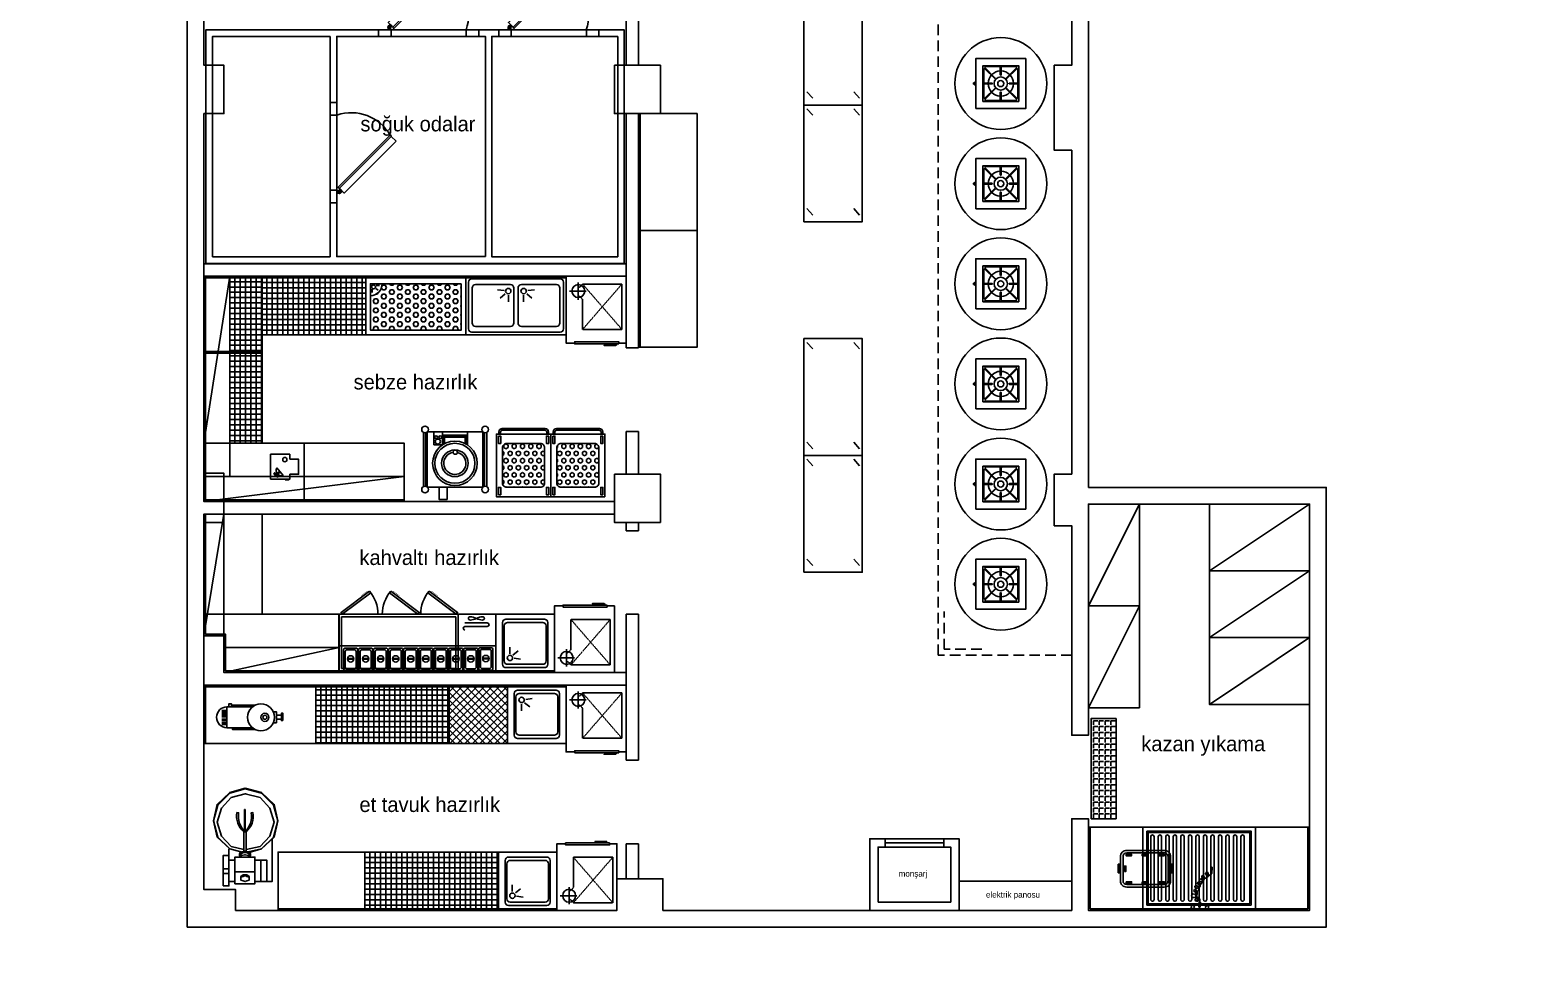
# Model space of a CAD drawing. Header units: centimetres. Extents: x 5488 to 35882, y -53196 to -19684.
# Drawn here: x 10814 to 12590, y -27021 to -25915 of the extents above; entities that cross this region are included whole.
import ezdxf

# ---------------------------------------------------------------- set-up
doc = ezdxf.new("R2010")
doc.units = ezdxf.units.CM
doc.linetypes.add('DASHED', pattern=[0.75, 0.5, -0.25])
doc.linetypes.add('HIDDENX2', pattern=[19.05, 12.7, -6.35])
for name, color, linetype in [('001 Duvar', 7, 'Continuous'), ('002 Çizgi', 7, 'Continuous'), ('CIHAZ', 2, 'Continuous'), ('S2000-002 Çizgi', 7, 'Continuous'), ('S2000-003 Kapı', 3, 'Continuous'), ('S2000-034 Soğuk Oda', 1, 'Continuous')]:
    doc.layers.add(name, color=color, linetype=linetype)
doc.layers.add('GRC-Ekipman', color=4, linetype='Continuous', lineweight=25)
doc.layers.add('xxx_Auto_Kaplama_Ahşap Tarama', color=16, linetype='Continuous', lineweight=5)
doc.styles.add('TAKSİM', font='GOTHIC.TTF', dxfattribs={"height": 20})

# ---------------------------------------------------------------- blocks, each defined once
blk = doc.blocks.new('A$C73A43FF4')
at = {"layer": 'S2000-002 Çizgi'}
for p, q in [((51.4, 11.2), (51.4, 54.1)), ((9.5, 50.6), (9.5, 34.1)), ((11.1, 51.4), (23.1, 39.5)), ((12.7, 51.3), (23.7, 40.3)), ((13.3, 53), (28.6, 53)), ((23.7, 39.6), (23.7, 39.6)), ((29.5, 52.1), (29.5, 43.2)), ((30.5, 52.1), (30.5, 43.2)), ((46.7, 53), (31.4, 53)), ((47.3, 51.3), (36.3, 40.3)), ((36.3, 39.6), (36.3, 39.6)), ((48.9, 51.4), (36.9, 39.5)), ((50.5, 50.6), (50.5, 34.1)), ((9.5, 14.6), (9.5, 31.2)), ((10.5, 33.1), (19.5, 33.1)), ((10.5, 32.1), (19.5, 32.1)), ((10.5, 32.1), (19.5, 32.1)), ((11.1, 13.9), (23.1, 25.7)), ((12.7, 13.9), (23.7, 25)), ((23.7, 25.7), (23.7, 25.7)), ((29.5, 13.2), (29.5, 22)), ((30.5, 13.2), (30.5, 22)), ((36.3, 25.7), (36.3, 25.7)), ((47.3, 13.9), (36.3, 25)), ((48.9, 13.9), (36.9, 25.7)), ((49.5, 33.1), (40.5, 33.1)), ((49.5, 32.1), (40.5, 32.1)), ((49.5, 32.1), (40.5, 32.1)), ((50.5, 14.6), (50.5, 31.2)), ((8.6, 11.2), (51.4, 11.2)), ((13.3, 12.2), (28.6, 12.2)), ((46.7, 12.2), (31.4, 12.2))]:
    blk.add_line(p, q, dxfattribs=at)
for points in [[(60, 2.6), (60, 62.6), (0, 62.6), (0, 2.6)], [(51.4, 11.2), (51.4, 54.1), (8.6, 54.1), (8.6, 11.2)], [(51.4, 11.2), (8.6, 11.2), (8.6, 54.1), (51.4, 54.1)], [(51.4, 11.2), (8.6, 11.2), (8.6, 54.1), (51.4, 54.1)], [(28.4, 2.6), (31.6, 2.6), (31.6, 1.3), (28.4, 1.3)], [(29.3, 1.3), (30.7, 1.3), (30.7, 0), (29.3, 0)]]:
    blk.add_lwpolyline(points, close=True, dxfattribs=at)
for radius in [7.93, 3.64]:
    blk.add_circle((30, 32.6), radius, dxfattribs=at)
for centre, radius, start, end in [((10.5, 50.6), 0.965, 51.148, 180), ((13.3, 52.1), 0.965, 90, 231.148), ((30, 32.6), 15.1, 135.2011, 178.1649), ((30, 32.6), 15.1, 91.8351, 131.3748), ((23.4, 39.9), 0.483, 231.1535, 321.1357), ((23.4, 39.9), 0.483, 321.1471, 51.1404), ((28.6, 52.1), 0.965, 360, 90), ((30, 43.2), 0.483, 180, 270), ((30, 43.2), 0.483, 270, 360), ((31.4, 52.1), 0.965, 90, 180), ((30, 32.6), 15.1, 48.6252, 88.1649), ((36.6, 39.9), 0.483, 128.8596, 218.8529), ((36.6, 39.9), 0.483, 218.8643, 308.8465), ((30, 32.6), 15.1, 1.8351, 44.7989), ((46.7, 52.1), 0.965, 308.852, 90), ((49.5, 50.6), 0.965, 360, 128.852), ((10.5, 34.1), 0.965, 180, 270), ((10.5, 31.2), 0.965, 90, 180), ((30, 32.6), 15.1, 181.8351, 224.7989), ((19.5, 32.6), 0.483, 360, 90), ((19.5, 32.6), 0.483, 270, 360), ((30, 32.6), 15.1, 228.6252, 268.1649), ((23.4, 25.4), 0.483, 38.8643, 128.8465), ((23.4, 25.4), 0.483, 308.8596, 38.8529), ((30, 22), 0.483, 90, 180), ((30, 22), 0.483, 0, 90), ((30, 32.6), 15.1, 271.8351, 311.3748), ((36.6, 25.4), 0.483, 141.1471, 231.1404), ((36.6, 25.4), 0.483, 51.1535, 141.1357), ((40.5, 32.6), 0.483, 90, 180), ((40.5, 32.6), 0.483, 180, 270), ((30, 32.6), 15.1, 315.2011, 358.1649), ((49.5, 34.1), 0.965, 270, 360), ((49.5, 31.2), 0.965, 0, 90), ((10.5, 14.6), 0.965, 180, 308.852), ((13.3, 13.2), 0.965, 128.852, 270), ((28.6, 13.2), 0.965, 270, 0), ((31.4, 13.2), 0.965, 180, 270), ((46.7, 13.2), 0.965, 270, 51.148), ((49.5, 14.6), 0.965, 231.148, 0)]:
    blk.add_arc(centre, radius, start, end, dxfattribs=at)
blk = doc.blocks.new('A$C022B2E79')
at = {"layer": 'S2000-003 Kapı', "linetype": 'ByBlock'}
for points in [[(1.8, 69.8, -0.39805), (1.9, 69.8), (5.2, 66.8), (3, 64.6), (0, 67.8, -0.39805), (0, 68)], [(2.9, 69.6, 0.617768), (3.4, 69.9), (3.5, 71), (0.3, 71), (0.4, 69.9, 0.617768), (0.9, 69.6, -0.364026)], [(0.6, 66.6), (0.4, 69.9, 0.617768), (0.9, 69.6, -0.364026), (2.9, 69.6, 0.617768), (3.4, 69.9), (3.3, 66.6, -0.39805), (3.2, 66.5), (0.7, 66.5, -0.39805)], [(68.5, 5.7, 0.491935), (69.9, 7.1), (7.7, 69.3, 0.499706), (6.3, 67.9)]]:
    blk.add_lwpolyline(points, format="xyb", close=True, dxfattribs=at)
blk.add_lwpolyline([(62.9, 0), (68.5, 5.7), (6.3, 67.9), (0.6, 62.2), (62.9, 0)], dxfattribs=at)
blk.add_circle((1.9, 67.9), 1, dxfattribs=at)
blk.add_circle((1.9, 67.9), 1, dxfattribs=at)
blk.add_arc((43.5, 53.5), 53.4, 299.6259, 19.0898, dxfattribs=at)
blk = doc.blocks.new('A$C09bb5ba6')
for p, q in [((3.7, 135.5), (10.8, 127.7)), ((59.7, 135.5), (66.8, 127.7)), ((3.7, 15.8), (10.8, 8)), ((59.7, 15.8), (66.8, 8))]:
    blk.add_line(p, q)
blk.add_lwpolyline([(0, 0), (70, 0), (70, 140), (0, 140)], close=True)
blk = doc.blocks.new('A$C40B23311')
for p, q in [((16.6, 64.2), (26.8, 64.2)), ((16.6, 63.4), (26.8, 63.4)), ((16.6, 1.7), (26.8, 1.7)), ((16.6, 0.8), (26.8, 0.8))]:
    blk.add_line(p, q)
for points in [[(44, 10), (44, 55.1, 0.414214), (36.6, 62.6), (7.4, 62.6, 0.414214), (0, 55.1), (0, 10, 0.414214), (7.4, 2.6), (36.6, 2.6, 0.414214)], [(41, 10), (41, 55.1, 0.414214), (36.6, 59.6), (7.4, 59.6, 0.414214), (3, 55.1), (3, 10, 0.414214), (7.4, 5.6), (36.6, 5.6, 0.414214)]]:
    blk.add_lwpolyline(points, format="xyb", close=True)
for points in [[(4.7, 48.5), (6.5, 48.5), (6.5, 55), (4.7, 55)], [(16.6, 65.1), (26.8, 65.1), (26.8, 62.6), (16.6, 62.6)], [(37.5, 48.5), (39.3, 48.5), (39.3, 55), (37.5, 55)], [(4.7, 28.5), (6.5, 28.5), (6.5, 35), (4.7, 35)], [(37.5, 28.5), (39.3, 28.5), (39.3, 35), (37.5, 35)], [(4.7, 9.3), (6.5, 9.3), (6.5, 15.8), (4.7, 15.8)], [(16.6, 2.6), (26.8, 2.6), (26.8, 0), (16.6, 0)], [(25.2, 7.3), (25.2, 9.1), (18.8, 9.1), (18.8, 7.3)], [(37.5, 9.3), (39.3, 9.3), (39.3, 15.8), (37.5, 15.8)]]:
    blk.add_lwpolyline(points, close=True)
blk = doc.blocks.new('A$C805bc3e0')
at = {"layer": 'S2000-002 Çizgi'}
for p, q in [((9.7, 88.5), (9.7, 13)), ((13.7, 88.5), (13.7, 13)), ((18.7, 88.5), (18.7, 13)), ((22.7, 88.5), (22.7, 13)), ((27.7, 88.5), (27.7, 13)), ((31.7, 88.5), (31.7, 13)), ((36.7, 88.5), (36.7, 13)), ((40.7, 88.5), (40.7, 13)), ((45.7, 88.5), (45.7, 13)), ((49.7, 88.5), (49.7, 13)), ((54.7, 88.5), (54.7, 13)), ((58.7, 88.5), (58.7, 13)), ((63.7, 88.5), (63.7, 13)), ((67.7, 88.5), (67.7, 13)), ((72.7, 88.5), (72.7, 13)), ((76.7, 88.5), (76.7, 13)), ((81.7, 88.5), (81.7, 13)), ((85.7, 88.5), (85.7, 13)), ((90.7, 88.5), (90.7, 13)), ((94.7, 88.5), (94.7, 13)), ((99.7, 88.5), (99.7, 13)), ((103.7, 88.5), (103.7, 13)), ((108.7, 88.5), (108.7, 13)), ((112.7, 88.5), (112.7, 13)), ((117.7, 88.5), (117.7, 13)), ((121.7, 88.5), (121.7, 13))]:
    blk.add_line(p, q, dxfattribs=at)
for points in [[(135, 0), (0, 0), (0, 100), (135, 100)], [(130, 6.5), (5, 6.5), (5, 95), (130, 95)], [(128.5, 8), (6.5, 8), (6.5, 93.5), (128.5, 93.5)], [(135, 0), (0, 0), (0, 2), (135, 2)]]:
    blk.add_lwpolyline(points, close=True, dxfattribs=at)
for centre, start, end in [((11.7, 88.5), 0, 180), ((20.7, 88.5), 0, 180), ((29.7, 88.5), 0, 180), ((38.7, 88.5), 0, 180), ((47.7, 88.5), 0, 180), ((56.7, 88.5), 0, 180), ((65.7, 88.5), 0, 180), ((74.7, 88.5), 0, 180), ((83.7, 88.5), 0, 180), ((92.7, 88.5), 0, 180), ((101.7, 88.5), 0, 180), ((110.7, 88.5), 0, 180), ((119.7, 88.5), 0, 180), ((11.7, 13), 180, 0), ((20.7, 13), 180, 0), ((29.7, 13), 180, 0), ((38.7, 13), 180, 0), ((47.7, 13), 180, 0), ((56.7, 13), 180, 0), ((65.7, 13), 180, 0), ((74.7, 13), 180, 0), ((83.7, 13), 180, 0), ((92.7, 13), 180, 0), ((101.7, 13), 180, 0), ((110.7, 13), 180, 0), ((119.7, 13), 180, 0)]:
    blk.add_arc(centre, 2, start, end, dxfattribs=at)
blk = doc.blocks.new('A$C7BE05278')
at = {"layer": 'S2000-002 Çizgi'}
h = blk.add_hatch(color=256, dxfattribs=at)
h.paths.add_polyline_path([(4.7, 9.9, -0.025454), (4.8, 10.4, 0.278063), (0.8, 7.5), (1.2, 7.3, -0.265675)])
h.paths.add_polyline_path([(5.4, 10.4, 0.028094), (4.8, 10.4, 0.025454), (4.7, 9.9, -0.030609), (5.2, 9.9, -0.027259)])
h.paths.add_polyline_path([(5.4, 10.4, 0.027259), (5.2, 9.9, -0.171751), (7.9, 9), (7.9, 9), (7.9, 9, -1.347305), (5.2, 7.1, -0.147228), (5.2, 9.9, 0.030609), (4.7, 9.9, 0.138731), (4.7, 7, 1.347306), (8.2, 9.4, 0.162476)])
h.paths.add_polyline_path([(12.5, 12.7), (12.7, 13.1, 0.483116), (4.8, 10.4, -0.028094), (5.4, 10.4, -0.470681)])
for p, q in [((14.4, 47.6), (14.3, 41.7)), ((14.4, 47.6), (14.3, 41.7)), ((14.3, 41.7), (15.9, 41.7)), ((14.3, 41.7), (15.9, 41.7)), ((16, 47.6), (14.4, 47.6)), ((16, 47.6), (14.4, 47.6)), ((15.1, 47.6), (15, 38.9)), ((15.9, 41.7), (16, 47.6)), ((15.9, 41.7), (16, 47.6)), ((0.5, 7.3), (0, 0)), ((0.5, 7.3), (0, 0)), ((0, 0), (1.9, 0)), ((1.5, 7.3), (0.5, 7.3)), ((1.5, 7.3), (0.5, 7.3)), ((1.9, 0), (1.5, 7.3)), ((1.9, 0), (1.5, 7.3))]:
    blk.add_line(p, q, dxfattribs=at)
for centre in [(6.3, 47.8), (23.5, 47.6)]:
    blk.add_circle(centre, 1.99, dxfattribs=at)
for centre, radius, start, end in [((17.8, 38.9), 2.86, 179.43, 359.43), ((19.1, 38.9), 1.6, 359.43, 179.43), ((25.1, 38.8), 7.64, 179.43, 242.0346), ((23.5, 30.9), 5.53, 105.7663, 225.7833), ((22.6, 34), 2.23, 242.0346, 105.7663), ((15.6, 16.7), 3.77, 86.0156, 220.6772), ((18.1, 21.1), 3.83, 52.4089, 229.1112), ((16.5, 19.2), 1.37, 229.1112, 116.3243), ((20, 25.6), 3.8, 74.9498, 261.6763), ((19.6, 23.1), 1.26, 261.6763, 52.4089), ((20.6, 27.9), 1.41, 225.7833, 74.9498), ((4.8, 5.6), 4.31, 51.245, 156.7533), ((9.4, 8.6), 4.83, 57.0103, 197.5795), ((6.4, 7.6), 1.7, 197.5795, 51.245), ((14.4, 12.6), 4.98, 103.1199, 200.7743), ((11.2, 11.3), 1.54, 200.7743, 57.0103), ((13.7, 15.7), 1.76, 236.8088, 103.1199)]:
    blk.add_arc(centre, radius, start, end, dxfattribs=at)
blk.add_solid([(15.9, 41.7), (14.3, 41.7), (16, 47.6), (14.4, 47.6)], dxfattribs=at)
blk = doc.blocks.new('A$C734D7A9C')
at = {"layer": 'CIHAZ', "color": 1}
for p, q in [((14.7, 75.3), (14.7, 54.8)), ((24.1, 65.1), (4, 65.1))]:
    blk.add_line(p, q, dxfattribs=at)
at = {"layer": 'CIHAZ', "color": 5, "linetype": 'DASHED'}
for p, q in [((67, 73.5), (19.8, 19.1)), ((19.8, 73.5), (67, 19.1))]:
    blk.add_line(p, q, dxfattribs=at)
at = {"layer": 'CIHAZ', "color": 5}
for points in [[(63.2, 1.8), (10.4, 1.8), (10.4, 4.3), (63.2, 4.3)], [(61.2, 1.8), (48.6, 1.8), (45.6, 0), (59.6, 0)]]:
    blk.add_lwpolyline(points, close=True, dxfattribs=at)
at = {"layer": 'CIHAZ', "color": 1}
blk.add_circle((14.7, 65.1), 7.76, dxfattribs=at)
at = {"layer": 'S2000-002 Çizgi', "linetype": 'DASHED'}
for p, q in [((19.8, 73.5), (67, 73.5)), ((67, 73.5), (67, 19.1)), ((19.8, 19.1), (19.8, 54.9)), ((67, 19.1), (19.8, 19.1))]:
    blk.add_line(p, q, dxfattribs=at)
at = {"layer": 'S2000-002 Çizgi'}
blk.add_lwpolyline([(10.4, 2.8), (0, 2.8), (0, 82.8), (72, 82.8), (72, 2.8), (63.2, 2.8)], dxfattribs=at)
at = {"layer": 'S2000-002 Çizgi', "linetype": 'DASHED'}
for centre, radius, start, end in [((11.6, 78.1), 9.4, 291.2079, 330.9566), ((11, 49.9), 10.2, 29.6907, 66.7752)]:
    blk.add_arc(centre, radius, start, end, dxfattribs=at)
blk = doc.blocks.new('A$C32DC0840')
at = {"layer": 'S2000-002 Çizgi'}
for p, q in [((45.8, 52.8), (38, 53.9)), ((74.2, 52.8), (82, 53.9)), ((47.1, 49), (41, 43.9)), ((51, 47.3), (51, 39.4)), ((69, 47.3), (69, 39.4)), ((72.9, 49), (79, 43.9))]:
    blk.add_line(p, q, dxfattribs=at)
for points in [[(120, 0), (0, 0), (0, 70), (120, 70)], [(120, 68), (0, 68), (0, 70), (120, 70)]]:
    blk.add_lwpolyline(points, close=True, dxfattribs=at)
for points in [[(113, 3), (7, 3, -0.414214), (3, 7), (3, 63, -0.414214), (7, 67), (113, 67, -0.414214), (117, 63), (117, 7, -0.414214)], [(53.5, 10), (11.5, 10, -0.414214), (7.5, 14), (7.5, 56, -0.414214), (11.5, 60), (53.5, 60, -0.414214), (57.5, 56), (57.5, 14, -0.414214)], [(66.5, 10), (108.5, 10, 0.414214), (112.5, 14), (112.5, 56, 0.414214), (108.5, 60), (66.5, 60, 0.414214), (62.5, 56), (62.5, 14, 0.414214)]]:
    blk.add_lwpolyline(points, format="xyb", close=True, dxfattribs=at)
for centre in [(50.8, 52.3), (69.2, 52.3)]:
    blk.add_circle(centre, 3.19, dxfattribs=at)
blk = doc.blocks.new('A$C00646C38')
at = {"layer": 'S2000-002 Çizgi'}
h = blk.add_hatch(dxfattribs=at)
h.set_pattern_fill('HEX', color=254, style=0)
h.set_pattern_definition([(0, (-4717.048, -3146.4644), (0, 5.49926), [3.175, -6.35]), (120, (-4717.048, -3146.4644), (-4.762499, -2.74963), [3.175, -6.35]), (60, (-4713.873, -3146.4644), (-4.762499, 2.74963), [3.175, -6.35])])
h.paths.add_polyline_path([(5.5, 5.5), (114.5, 5.5), (114.5, 61), (19.7, 61, -0.414214), (5.5, 46.8)])
for p, q in [((7.5, 54.4), (7.5, 50.6)), ((12, 55.4), (14.8, 53.2)), ((12.6, 59.1), (16.4, 59.1))]:
    blk.add_line(p, q, dxfattribs=at)
for points in [[(120, 70), (0, 70), (0, 0), (120, 0)], [(120, 70), (0, 70), (0, 68), (120, 68)], [(114.5, 61), (5.5, 61), (5.5, 5.5), (114.5, 5.5)]]:
    blk.add_lwpolyline(points, close=True, dxfattribs=at)
blk.add_circle((9.3, 57.3), 2.4, dxfattribs=at)
blk.add_arc((5.5, 61), 14.2, 270, 0, dxfattribs=at)
blk = doc.blocks.new('ARB.Sebze Basma')
at = {"layer": 'S2000-002 Çizgi'}
h = blk.add_hatch(dxfattribs=at)
h.set_pattern_fill('HEX', color=256, scale=0.9, angle=270, style=0)
h.set_pattern_definition([(270, (-111636.488, 8696.6115), (4.94933518, -9e-16), [2.8575, -5.715]), (30, (-111636.488, 8696.6115), (-2.4746676, 4.28625), [2.8575, -5.715]), (330, (-111636.488, 8693.754), (2.4746676, 4.28625), [2.8575, -5.715])])
h.paths.add_polyline_path([(-52.7, -63.7), (-12.3, -63.7, 0.414214), (-7.3, -58.7), (-7.3, -16.3, 0.414214), (-12.3, -11.3), (-52.7, -11.3, 0.414214), (-57.7, -16.3), (-57.7, -58.7, 0.414214)])
for points in [[(-65, 0), (-65, -75), (0, -75), (0, 0)], [(-62.6, -2.4), (-59.9, -2.4), (-59.9, -11.2), (-62.6, -11.2)], [(-2.4, -2.4), (-5.1, -2.4), (-5.1, -11.2), (-2.4, -11.2)], [(-62.6, -72.6), (-59.9, -72.6), (-59.9, -63.8), (-62.6, -63.8)], [(-2.4, -72.6), (-5.1, -72.6), (-5.1, -63.8), (-2.4, -63.8)]]:
    blk.add_lwpolyline(points, close=True, dxfattribs=at)
blk.add_lwpolyline([(-7.3, -16.3), (-7.3, -58.7, -0.414214), (-12.3, -63.7), (-52.7, -63.7, -0.414214), (-57.7, -58.7), (-57.7, -16.3, -0.414214), (-52.7, -11.3), (-12.3, -11.3, -0.414214)], format="xyb", close=True, dxfattribs=at)
for points in [[(-3, -75.2), (-3, -77.6, -0.414214), (-7, -81.6), (-58.3, -81.6, -0.414214), (-62.3, -77.6), (-62.3, -75)], [(-5, -75.2), (-5, -77.6, -0.414214), (-7, -79.6), (-58.3, -79.6, -0.414214), (-60.3, -77.6), (-60.3, -75)]]:
    blk.add_lwpolyline(points, format="xyb", dxfattribs=at)
blk = doc.blocks.new('A$C01E77913')
at = {"layer": 'S2000-002 Çizgi'}
for points in [[(2, 26.8), (15, 26.8, -0.414214), (17, 24.8), (17, 2, -0.414214), (15, 0), (2, 0, -0.414214), (0, 2), (0, 24.8, -0.414214)], [(4, 24.8), (13, 24.8, -0.414214), (15, 22.8), (15, 4, -0.414214), (13, 2), (4, 2, -0.414214), (2, 4), (2, 22.8, -0.414214)]]:
    blk.add_lwpolyline(points, format="xyb", close=True, dxfattribs=at)
blk.add_lwpolyline([(4.7, 14.3), (12.2, 14.3), (12.2, 13.5), (4.7, 13.5)], close=True, dxfattribs=at)
blk.add_circle((8.5, 13.9), 3.82, dxfattribs=at)
blk = doc.blocks.new('188-70-M')
at = {"layer": '002 Çizgi', "color": 7}
blk.add_line((47.6, -126), (47.6, 62), dxfattribs=at)
for points in [[(-48.1, 25.3), (-22.5, 59.5), (-20.4, 58), (-46, 23.8)], [(-20.4, -126), (49.6, -126), (49.6, 62), (-20.4, 62)], [(17.6, 62), (17.6, -126), (49.6, -126), (49.6, 62)], [(-48.2, -0.1), (-22.5, -34.2), (-20.4, -32.6), (-46.2, 1.5)], [(-48.2, -46), (-22.5, -80.2), (-20.4, -78.6), (-46.2, -44.5)], [(-17.4, -109.6), (-17.2, -108.1), (-16.8, -106.4), (-16.1, -104.5), (-15.4, -102.6), (-14.7, -100.7), (-14, -98.8), (-13.6, -97.1), (-13.4, -95.6), (-13.6, -94.5), (-14, -93.7), (-14.7, -93.2), (-15.4, -93), (-16.1, -93.2), (-16.8, -93.7), (-17.2, -94.5), (-17.4, -95.6), (-17.2, -97.1), (-16.8, -98.8), (-16.1, -100.7), (-15.4, -102.6), (-14.7, -104.5), (-14, -106.4), (-13.6, -108.1), (-13.4, -109.6), (-13.6, -110.7), (-14, -111.5), (-14.7, -112), (-15.4, -112.2), (-16.1, -112), (-16.8, -111.5), (-17.2, -110.7)]]:
    blk.add_lwpolyline(points, close=True, dxfattribs=at)
at = {"layer": '002 Çizgi', "color": 7, "linetype": 'DASHED'}
blk.add_lwpolyline([(44.6, -78), (44.6, 59), (-17.4, 59), (-17.4, -78)], close=True, dxfattribs=at)
at = {"layer": '002 Çizgi', "color": 7, "const_width": 0.427}
for points in [[(-46.4, 27.5), (-47.7, 28.5), (-43.5, 34.2), (-42.4, 35.6)], [(-46.5, -2.3), (-47.9, -3.3), (-43.6, -8.9), (-42.5, -10.4)], [(-46.5, -48.3), (-47.9, -49.3), (-43.6, -54.9), (-42.5, -56.4)]]:
    blk.add_lwpolyline(points, dxfattribs=at)
at = {"layer": '002 Çizgi', "color": 7}
blk.add_lwpolyline([(47.6, -81), (-20.4, -81)], dxfattribs=at)
for points in [[(-5.7, -115.7), (-5.7, -89, -1), (-1.4, -89)], [(-10.1, -89), (-10.1, -115.7, 1), (-5.7, -115.7)]]:
    blk.add_lwpolyline(points, format="xyb", dxfattribs=at)
for centre, start, end in [((-20.4, 58), 229.755, 270), ((-20.4, -32.6), 90, 130.5092), ((-20.4, -78.6), 90, 130.5092)]:
    blk.add_arc(centre, 42.7, start, end, dxfattribs=at)
at = {"layer": '002 Çizgi', "color": 7, "xscale": -1, "rotation": 90}
for p in [(47, 56.5), (47, 38.5), (47, 20.5), (47, 2.5), (47, -15.5), (47, -33.5), (47, -51.5), (47, -69.5), (47, -87.5), (46.6, -105.5)]:
    blk.add_blockref('A$C01E77913', p, dxfattribs=at)
blk = doc.blocks.new('A$C59A6314D')
at = {"layer": 'S2000-002 Çizgi'}
for p, q in [((21.7, 52.8), (29.5, 53.9)), ((16.5, 47.3), (16.5, 39.4)), ((20.4, 49), (26.5, 43.9))]:
    blk.add_line(p, q, dxfattribs=at)
for points in [[(0, 0), (70, 0), (70, 70), (0, 70)], [(0, 68), (70, 68), (70, 70), (0, 70)]]:
    blk.add_lwpolyline(points, close=True, dxfattribs=at)
for points in [[(12, 6), (58, 6, 0.414214), (62, 10), (62, 60, 0.414214), (58, 64), (12, 64, 0.414214), (8, 60), (8, 10, 0.414214)], [(14, 10), (56, 10, 0.414214), (60, 14), (60, 56, 0.414214), (56, 60), (14, 60, 0.414214), (10, 56), (10, 14, 0.414214)]]:
    blk.add_lwpolyline(points, format="xyb", close=True, dxfattribs=at)
blk.add_circle((16.7, 52.3), 3.19, dxfattribs=at)
blk = doc.blocks.new('A$C16CD0E37')
at = {"layer": 'S2000-002 Çizgi'}
for p, q in [((6.7, 46.7), (4.7, 46.7)), ((73.3, 46.7), (75.3, 46.7)), ((6.7, 33.3), (4.7, 33.3)), ((25.1, 22.6), (25.1, 6.7)), ((26.4, 21.7), (26.4, 12)), ((27.8, 21), (27.8, 13.3)), ((52.6, 21), (52.6, 13.3)), ((53.9, 21.7), (53.9, 12)), ((55.2, 22.6), (55.2, 6.7)), ((55.2, 22.6), (65.3, 22.6)), ((65.3, 22.6), (65.3, 6.7)), ((73.3, 33.3), (75.3, 33.3)), ((25.1, 10.7), (55.2, 10.7)), ((25.1, 6.7), (55.2, 6.7)), ((26.4, 12), (53.9, 12)), ((27.8, 13.3), (52.6, 13.3))]:
    blk.add_line(p, q, dxfattribs=at)
for points in [[(2, 72.5), (2, 7.5)], [(4.7, 72.1), (4.7, 7.9)], [(6.7, 6.7), (6.7, 73.3), (73.3, 73.3), (73.3, 6.7), (55.2, 6.7)], [(75.3, 72.1), (75.3, 7.9)], [(78, 72.5), (78, 7.5)], [(25.1, 6.7), (6.7, 6.7)]]:
    blk.add_lwpolyline(points, dxfattribs=at)
blk.add_lwpolyline([(49.6, 87.9), (59.1, 87.9), (59.1, 73.3), (49.6, 73.3)], close=True, dxfattribs=at)
for centre, radius in [((4, 76), 4), ((40.2, 44.6), 26.7), ((76, 76), 4), ((40.2, 44.6), 24), ((40.2, 44.6), 16), ((39.8, 31.3), 2.54), ((60.7, 18.6), 3.06), ((4, 4), 4), ((57.7, 13.4), 1.69), ((62.8, 13.4), 1.69), ((76, 4), 4)]:
    blk.add_circle(centre, radius, dxfattribs=at)
blk.add_arc((40.2, 44.6), 13.3, 279.302, 257.4764, dxfattribs=at)
blk = doc.blocks.new('A$C65ED232B')
at = {"layer": 'S2000-002 Çizgi', "linetype": 'ByBlock', "flags": 128}
for points in [[(77.3, 42.7), (72.9, 57.8), (58.7, 73), (39.1, 77.4), (19.6, 73), (5.3, 57.8), (0, 38.2), (5.3, 19.6), (19.6, 4.4), (39.1, 0), (20.5, 5.3), (6.2, 19.6), (0.9, 38.2), (6.2, 57.8), (20.5, 72), (39.1, 77.4), (58.7, 72), (72.9, 57.8), (76.4, 41.8)], [(7.1, 38.2), (11.5, 56), (24, 67.6), (40.9, 73), (57.8, 67.6), (70.2, 56)], [(86.3, 57.8), (86.3, 56.9)], [(112, 56.9), (104, 56.9), (94.2, 56.9), (86.3, 56.9)], [(112, 56.9), (104, 56.9), (94.2, 56.9), (86.3, 56.9)], [(112, 57.8), (112, 56.9)], [(70.2, 21.4), (57.8, 9.8), (40.9, 4.4), (24, 9.8), (11.5, 21.4), (7.1, 38.2), (7.1, 39.1)], [(25.8, 37.4), (32.9, 37.4), (42.7, 37.4), (52.5, 37.4), (42.7, 37.4), (32.9, 37.4), (25.8, 37.4), (25.8, 38.2)], [(75.5, 39.1), (53.3, 39.1), (52.5, 39.1), (52.5, 38.2), (52.5, 37.4), (52.5, 36.5), (53.3, 36.5), (75.5, 36.5)], [(76.4, 38.2), (77.3, 40.9), (78.2, 43.6), (80.9, 44.5), (79.1, 44.5), (77.3, 43.6), (76.4, 40.9), (75.5, 38.2)], [(75.5, 37.4), (75.5, 38.2), (76.4, 34.7), (77.3, 32), (79.1, 31.1), (80.9, 31.1), (78.2, 32), (77.3, 34.7), (76.4, 38.2), (76.4, 37.4)], [(77.3, 38.2), (77.3, 40), (79.1, 42.7), (80.9, 42.7)], [(80.9, 32.9), (79.1, 32.9), (77.3, 35.6), (77.3, 38.2), (77.3, 37.4)], [(82.7, 31.1), (80.9, 33.8), (80, 38.2), (80.9, 41.8), (82.7, 44.5)], [(80, 38.2), (80, 37.4)], [(81.8, 43.6), (80.9, 44.5)], [(82.7, 25.8), (83.5, 25.8), (87.1, 25.8), (91.6, 25.8), (96, 25.8), (100.5, 25.8), (100.5, 49.8), (114.7, 49.8), (100.5, 49.8), (96, 49.8), (91.6, 49.8), (87.1, 49.8), (83.5, 49.8), (82.7, 49.8)], [(100.5, 49.8), (96, 49.8), (91.6, 49.8), (87.1, 49.8), (83.5, 49.8), (82.7, 49.8), (82.7, 25.8), (83.5, 25.8), (87.1, 25.8), (91.6, 25.8), (96, 25.8), (100.5, 25.8)], [(108.5, 32.9), (110.2, 32.9), (111.1, 35.6), (112, 38.2), (111.1, 40), (110.2, 42.7), (108.5, 42.7), (106.7, 42.7), (105.8, 42.7), (104, 40), (104, 38.2), (104, 35.6), (105.8, 32.9), (106.7, 32.9)], [(108.5, 42.7), (106.7, 42.7), (105.8, 40), (104.9, 38.2)], [(106.7, 32.9), (105.8, 35.6), (104.9, 38.2), (104.9, 37.4)], [(114.7, 25.8), (114.7, 49.8)], [(76.4, 33.8), (72.9, 19.6), (58.7, 5.3), (39.1, 0), (58.7, 4.4), (72.9, 19.6), (76.4, 32.9)], [(80.9, 31.1), (81.8, 32)], [(80.9, 18.7), (81.8, 18.7), (85.4, 18.7), (90.7, 18.7), (96.9, 18.7), (102.2, 18.7), (108.5, 18.7), (113.8, 18.7), (116.5, 18.7), (117.3, 18.7), (116.5, 18.7), (113.8, 18.7), (108.5, 18.7), (102.2, 18.7)], [(96.9, 11.6), (96.9, 18.7), (90.7, 18.7), (85.4, 18.7), (81.8, 18.7), (80.9, 18.7), (80.9, 11.6), (81.8, 11.6), (85.4, 11.6), (90.7, 11.6), (96.9, 11.6), (102.2, 11.6), (108.5, 11.6), (113.8, 11.6), (116.5, 11.6)], [(116.5, 11.6), (113.8, 11.6), (108.5, 11.6), (102.2, 11.6), (102.2, 18.7), (96.9, 18.7)], [(117.3, 11.6), (117.3, 18.7)], [(80.9, 11.6), (81.8, 11.6), (85.4, 11.6), (90.7, 11.6), (96.9, 11.6), (102.2, 11.6)]]:
    blk.add_lwpolyline(points, dxfattribs=at)
for points in [[(61.3, 70.3), (112, 70.3)], [(73.8, 39.1), (70.2, 56)], [(86.3, 56.9), (86.3, 64), (112, 64), (112, 56.9), (112, 64), (86.3, 64)], [(86.3, 56.9), (86.3, 57.8)], [(86.3, 49.8), (86.3, 56.9)], [(112, 70.3), (112, 64)], [(112, 56.9), (112, 57.8)], [(112, 56.9), (112, 49.8)], [(25.8, 38.2), (32.9, 38.2), (42.7, 38.2), (52.5, 38.2), (42.7, 38.2), (32.9, 38.2)], [(70.2, 21.4), (73.8, 36.5)], [(80.9, 18.7), (72.9, 18.7)], [(86.3, 18.7), (86.3, 25.8)], [(114.7, 25.8), (100.5, 25.8)], [(108.5, 32.9), (106.7, 32.9)], [(112, 25.8), (112, 18.7)], [(117.3, 11.6), (116.5, 11.6)]]:
    blk.add_lwpolyline(points, close=True, dxfattribs=at)
for points in [[(52.5, 39.1), (52.5, 37.8, 0.235134), (29.6, 45.4), (29.3, 47.4, -0.269873)], [(52.5, 36.5), (52.5, 37.8, -0.235134), (29.6, 30.2), (29.3, 28.2, 0.269873)]]:
    blk.add_lwpolyline(points, format="xyb", close=True, dxfattribs=at)
blk = doc.blocks.new('A$C4A433252')
at = {"layer": 'S2000-002 Çizgi'}
for points in [[(0, 12.1), (1.8, 12.1), (1.8, 20.9), (0, 20.9)], [(1.8, 13.7), (7.7, 13.7), (7.7, 18.8), (1.8, 18.8)], [(61.5, 28.6), (64.8, 28.6), (64.8, 32.2), (61.5, 32.2)]]:
    blk.add_lwpolyline(points, close=True, dxfattribs=at)
for points in [[(1.8, 19.8), (0, 19.8)], [(11.6, 22.8), (7.7, 22.8), (7.7, 9.5)], [(60.3, 28.6), (60.3, 30.8), (32.9, 30.8)], [(36.4, 3.6), (67, 3.6), (67, 28.6), (36.4, 28.6)], [(67, 24.4), (73, 24.4)], [(67, 22.8), (73, 22.8)], [(67, 20.8), (73, 20.8)], [(67, 18.8), (73, 18.8)], [(1.8, 13.2), (0, 13.2)], [(7.7, 9.5), (11.6, 9.5)], [(32.9, 1.4), (60.3, 1.4), (60.3, 3.6)], [(67, 16.5), (73, 16.5)], [(67, 13.9), (73, 13.9)], [(67, 11.7), (73, 11.7)], [(67, 9.3), (73, 9.3)], [(67, 7.3), (73, 7.3)]]:
    blk.add_lwpolyline(points, dxfattribs=at)
for centre, radius in [((26.3, 16.1), 16.1), ((21.6, 16.1), 4.84), ((21.6, 16.1), 2.42)]:
    blk.add_circle(centre, radius, dxfattribs=at)
blk.add_arc((67, 16.1), 12.5, 270, 90, dxfattribs=at)
blk = doc.blocks.new('A$C40CD3614')
at = {"layer": 'S2000-002 Çizgi'}
for points in [[(23, 24.7), (23, 30.7), (0, 30.7), (0, 0.7)], [(23, 6.7), (33.5, 6.7), (33.5, 24.7), (23, 24.7)], [(0, 0.7), (23, 0.7), (23, 6.7)], [(6.4, 6.5), (4.8, 8.5), (4, 7.8), (7.7, 3.1)], [(7.7, 3.1), (8.6, 3.8), (7, 5.7)], [(7.7, 14.6), (15, 5.3)]]:
    blk.add_lwpolyline(points, dxfattribs=at)
for points in [[(5.6, 5.9), (6.2, 5.1), (10.9, 8.8), (10.3, 9.6)], [(17.5, 0), (19.2, 0), (19.2, 0.7), (17.5, 0.7)], [(20.1, 0), (21.8, 0), (21.8, 0.7), (20.1, 0.7)]]:
    blk.add_lwpolyline(points, close=True, dxfattribs=at)
at = {"layer": 'S2000-002 Çizgi', "const_width": 0.321}
blk.add_lwpolyline([(9.2, 8.4, 1), (10.1, 8.4, 1)], format="xyb", close=True, dxfattribs=at)
at = {"layer": 'S2000-002 Çizgi'}
blk.add_circle((17.1, 24.3), 2.56, dxfattribs=at)
blk.add_arc((12.8, 11.1), 6.17, 145.0811, 291.5627, dxfattribs=at)

msp = doc.modelspace()

# ---------------------------------------------------------------- hatches: boundary and pattern name
h = msp.add_hatch()
h.set_pattern_fill('ANSI37', color=256, scale=2, angle=45)
h.set_pattern_definition([(90, (144.8227, -195), (-6.35, 0), []), (180, (144.8227, -195), (-4e-16, -6.35), [])])
h.paths.add_polyline_path([(11093.2, -26210.8), (11054.2, -26210.8), (11054.2, -26410.7), (11093.2, -26410.7)])
h = msp.add_hatch()
h.set_pattern_fill('ANSI37', color=256, scale=2, angle=45)
h.set_pattern_definition([(90, (144.8227, -2812.196), (-6.35, 0), []), (180, (144.8227, -2812.196), (-4e-16, -6.35), [])])
h.paths.add_polyline_path([(11217.2, -26280.8), (11217.2, -26212.8), (11093.2, -26212.8), (11093.2, -26280.8)])
h = msp.add_hatch()
h.set_pattern_fill('ANSI37', color=256, scale=2, angle=45)
h.set_pattern_definition([(90, (88.8227, -195), (-6.35, 0), []), (180, (88.8227, -195), (-4e-16, -6.35), [])])
h.paths.add_polyline_path([(11317.2, -26702.8), (11157.2, -26702.8), (11157.2, -26770.8), (11317.2, -26770.8)])
h = msp.add_hatch()
h.set_pattern_fill('ANSI37', color=256, scale=2)
h.set_pattern_definition([(45, (158.8227, -195), (-4.490128, 4.490128), []), (135, (158.8227, -195), (-4.490128, -4.490128), [])])
h.paths.add_polyline_path([(11317.2, -26770.8), (11387.2, -26770.8), (11387.2, -26702.8), (11317.2, -26702.8)])
h = msp.add_hatch()
h.set_pattern_fill('ANGLE', color=256, angle=-90)
h.set_pattern_definition([(270, (144.823, -2617.196), (6.985, -1e-15), [5.08, -1.905]), (0, (144.823, -2617.196), (2e-15, 6.985), [5.08, -1.905])])
h.paths.add_polyline_path([(12086.3, -26860.8), (12116.3, -26860.8), (12116.3, -26740.8), (12086.3, -26740.8)])
h = msp.add_hatch()
h.set_pattern_fill('ANSI37', color=256, scale=2, angle=45)
h.set_pattern_definition([(90, (147.8227, -230.805), (-6.35, 0), []), (180, (147.8227, -230.805), (-4e-16, -6.35), [])])
h.paths.add_polyline_path([(11376.2, -26968.8), (11216.2, -26968.8), (11216.2, -26900.8), (11376.2, -26900.8)])
at = {"layer": 'xxx_Auto_Kaplama_Ahşap Tarama'}
h = msp.add_hatch(dxfattribs=at)
h.set_pattern_fill('AR-CONC', color=256, scale=0.5)
h.set_pattern_definition([(50, (809.53, -3617.59), (91.09233, -7.96954), [9.525, -104.775]), (355, (809.53, -3617.59), (-17.6217, 95.52842), [7.62, -83.8203]), (100.45144, (817.12, -3618.255), (73.47062, 87.55888), [8.095, -89.04512]), (46.1842, (809.53, -3592.19), (135.5395, -21.02116), [14.2875, -157.1625]), (96.63556, (820.83, -3593.94), (118.70207, 123.71306), [12.1425, -133.5678]), (351.18415, (809.53, -3592.19), (118.70207, 123.71306), [11.43, -125.72987]), (21, (822.23, -3598.54), (75.8072, -51.1326), [9.525, -104.775]), (326, (822.23, -3598.54), (30.901, 92.09398), [7.62, -83.82]), (71.45144, (828.55, -3602.8), (106.7082, 40.96138), [8.095, -89.04497]), (37.5, (809.53, -3617.59), (1.5443, 42.27752), [0, -82.804, 0, -85.09, 0, -84.1375]), (7.5, (809.53, -3617.59), (33.40983, 50.09029), [0, -48.514, 0, -80.899, 0, -32.0675]), (327.5, (781.21, -3617.59), (67.795298, -2.864372), [0, -31.75, 0, -99.06, 0, -131.445]), (317.5, (768.51, -3617.59), (74.06459, 12.71325), [0, -41.275, 0, -65.786, 0, -93.345])])
edge = h.paths.add_edge_path()
edge.add_line((9312.9, -27555.3), (9330.6, -27555.3))
edge.add_arc((9330.6, -27548.3), 7, 270, 349.5592)
edge.add_arc((-12655703.9, 2009176.6), 12827763.9, 350.86420931, 350.86446912)
edge.add_line((9346.7, -27492.2), (9332.4, -27492.2))
edge.add_line((9332.4, -27492.2), (9332.4, -27061.1))
edge.add_line((9332.4, -27061.1), (9346.7, -27061.1))
edge.add_arc((-12660642.4, -2064524), 12832765.9, 9.13553092, 9.13579064)
edge.add_arc((9330.6, -27004.9), 7, 10.4408, 90)
edge.add_line((9330.6, -26997.9), (9312.9, -26997.9))
edge.add_arc((9312.9, -27004.9), 7, 90, 170.4864)
edge.add_arc((10864.5, -27276.6), 1582.1, 170.0694, 189.9306)
edge.add_arc((9312.9, -27548.3), 7, 189.5136, 270)

# ---------------------------------------------------------------- linework, layer by layer
for p, q in [((11529.2, -25525.8), (11529.2, -25957.8)), ((11544.2, -25525.8), (11544.2, -25957.8)), ((11529.2, -26296.7), (11529.2, -26015.8)), ((11544.2, -26296.7), (11544.2, -26015.8)), ((11023.2, -26195.8), (11529.2, -26195.8)), ((11054.2, -26210.8), (11023.2, -26410.7)), ((11023.2, -26210.8), (11529.2, -26210.8)), ((11529.2, -26296.7), (11544.2, -26296.7)), ((11529.2, -26447.8), (11529.2, -26396.7)), ((11529.2, -26396.7), (11544.2, -26396.7)), ((11544.2, -26447.8), (11544.2, -26396.7)), ((11263.2, -26450.7), (11023.2, -26480.8)), ((11515.2, -26480.8), (11023.2, -26480.8)), ((12083.2, -26605.8), (12144.2, -26483.8)), ((12228.2, -26563.8), (12348.2, -26483.8)), ((11023.2, -26641.8), (11047.2, -26495.8)), ((11515.2, -26495.8), (11023.2, -26495.8)), ((11529.2, -26505.8), (11529.2, -26515.8)), ((11544.2, -26505.8), (11544.2, -26515.8)), ((11529.2, -26515.8), (11544.2, -26515.8)), ((12228.2, -26643.8), (12348.2, -26563.8)), ((11529.2, -26615.8), (11544.2, -26615.8)), ((11529.2, -26615.8), (11529.2, -26790.8)), ((11544.2, -26615.8), (11544.2, -26790.8)), ((12083.2, -26727.8), (12144.2, -26605.8)), ((12228.2, -26723.8), (12348.2, -26643.8)), ((11185.2, -26655.8), (11047.2, -26685.8)), ((11529.2, -26685.8), (11047.2, -26685.8)), ((11529.2, -26700.8), (11023.2, -26700.8)), ((11529.2, -26790.8), (11544.2, -26790.8)), ((11529.2, -26890.8), (11544.2, -26890.8)), ((11529.2, -26890.8), (11529.2, -26932.8)), ((11544.2, -26890.8), (11544.2, -26932.8)), ((11839.5, -26894.8), (11839.5, -26884.8)), ((11839.5, -26889.8), (11909.8, -26889.8)), ((11909.8, -26894.8), (11909.8, -26884.8)), ((12063.2, -26935.8), (11928.2, -26935.8))]:
    msp.add_line(p, q)
for points in [[(12083.2, -26463.8), (12083.2, -25007.8), (11003.2, -25007.8), (11003.2, -26990.8), (12368.2, -26990.8), (12368.2, -26463.8)], [(11515.2, -25957.8), (11570.2, -25957.8), (11570.2, -26015.8), (11515.2, -26015.8)], [(11544.2, -26155.8), (11614.2, -26155.8), (11614.2, -26015.8), (11544.2, -26015.8)], [(11546.2, -26155.8), (11544.2, -26155.8), (11544.2, -26015.8), (11546.2, -26015.8)], [(11544.2, -26295.8), (11614.2, -26295.8), (11614.2, -26155.8), (11544.2, -26155.8)], [(11546.2, -26295.8), (11544.2, -26295.8), (11544.2, -26155.8), (11546.2, -26155.8)], [(11093.2, -26210.8), (11023.2, -26210.8), (11023.2, -26410.7), (11093.2, -26410.7)], [(11025.2, -26210.8), (11023.2, -26210.8), (11023.2, -26410.7), (11025.2, -26410.7)], [(11023.2, -26450.7), (11054.2, -26450.7), (11054.2, -26210.8), (11023.2, -26210.8)], [(11093.2, -26212.8), (11025.2, -26212.8), (11025.2, -26210.8), (11093.2, -26210.8)], [(11093.2, -26210.8), (11217.2, -26210.8), (11217.2, -26280.8), (11093.2, -26280.8)], [(11217.2, -26212.8), (11093.2, -26212.8), (11093.2, -26210.8), (11217.2, -26210.8)], [(11025.2, -26302.8), (11093.2, -26302.8), (11093.2, -26300.8), (11025.2, -26300.8)], [(11143.2, -26480.7), (11023.2, -26480.7), (11023.2, -26410.7), (11143.2, -26410.7)], [(11025.2, -26478.7), (11023.2, -26478.7), (11023.2, -26410.7), (11025.2, -26410.7)], [(11263.2, -26480.7), (11143.2, -26480.7), (11143.2, -26410.7), (11263.2, -26410.7)], [(11023.2, -26480.8), (11263.2, -26480.8), (11263.2, -26450.7), (11023.2, -26450.7)], [(11515.2, -26447.8), (11570.2, -26447.8), (11570.2, -26505.8), (11515.2, -26505.8)], [(11143.2, -26478.7), (11023.2, -26478.7), (11023.2, -26480.7), (11143.2, -26480.7)], [(11263.2, -26478.7), (11143.2, -26478.7), (11143.2, -26480.7), (11263.2, -26480.7)], [(12083.2, -26605.8), (12144.2, -26605.8), (12144.2, -26483.8), (12083.2, -26483.8)], [(12348.2, -26563.8), (12348.2, -26483.8), (12228.2, -26483.8), (12228.2, -26563.8)], [(11023.2, -26615.8), (11093.2, -26615.8), (11093.2, -26495.8), (11023.2, -26495.8)], [(11025.2, -26615.8), (11023.2, -26615.8), (11023.2, -26495.8), (11025.2, -26495.8)], [(11023.2, -26495.8), (11047.2, -26495.8), (11047.2, -26641.8), (11023.2, -26641.8)], [(12348.2, -26643.8), (12348.2, -26563.8), (12228.2, -26563.8), (12228.2, -26643.8)], [(11185.2, -26615.8), (11023.2, -26615.8), (11023.2, -26641.8), (11047.2, -26641.8), (11047.2, -26685.8), (11185.2, -26685.8)], [(12083.2, -26727.8), (12144.2, -26727.8), (12144.2, -26605.8), (12083.2, -26605.8)], [(12348.2, -26723.8), (12348.2, -26643.8), (12228.2, -26643.8), (12228.2, -26723.8)], [(11047.2, -26685.8), (11185.2, -26685.8), (11185.2, -26655.8), (11047.2, -26655.8)], [(11157.2, -26770.8), (11023.2, -26770.8), (11023.2, -26700.8), (11157.2, -26700.8)], [(11157.2, -26702.8), (11023.2, -26702.8), (11023.2, -26700.8), (11157.2, -26700.8)], [(11025.2, -26702.8), (11023.2, -26702.8), (11023.2, -26770.8), (11025.2, -26770.8)], [(11157.2, -26700.8), (11317.2, -26700.8), (11317.2, -26770.8), (11157.2, -26770.8)], [(11317.2, -26702.8), (11157.2, -26702.8), (11157.2, -26700.8), (11317.2, -26700.8)], [(11317.2, -26770.8), (11387.2, -26770.8), (11387.2, -26700.8), (11317.2, -26700.8)], [(11317.2, -26702.8), (11387.2, -26702.8), (11387.2, -26700.8), (11317.2, -26700.8)], [(12086.3, -26860.8), (12116.3, -26860.8), (12116.3, -26740.8), (12086.3, -26740.8)], [(12148.2, -26970.8), (12083.2, -26970.8), (12083.2, -26870.8), (12148.2, -26870.8)], [(12283.2, -26970.8), (12348.2, -26970.8), (12348.2, -26870.8), (12283.2, -26870.8)], [(11821.2, -26970.8), (11928.2, -26970.8), (11928.2, -26884.8), (11821.2, -26884.8)], [(11831.2, -26960.8), (11918.2, -26960.8), (11918.2, -26894.8), (11831.2, -26894.8)], [(11216.2, -26900.8), (11112.2, -26900.8), (11112.2, -26970.8), (11216.2, -26970.8)], [(11216.2, -26970.8), (11376.2, -26970.8), (11376.2, -26900.8), (11216.2, -26900.8)], [(11216.2, -26968.8), (11112.2, -26968.8), (11112.2, -26970.8), (11216.2, -26970.8)], [(11376.2, -26968.8), (11216.2, -26968.8), (11216.2, -26970.8), (11376.2, -26970.8)]]:
    msp.add_lwpolyline(points, close=True)
for points in [[(11023.2, -25525.8), (11023.2, -25957.8), (11047.2, -25957.8), (11047.2, -26015.8), (11023.2, -26015.8), (11023.2, -26446.8), (11047.2, -26446.8), (11047.2, -26505.8), (11023.2, -26505.8), (11023.2, -26945.8), (11061.2, -26945.8), (11061.2, -26970.8), (11518.2, -26970.8), (11518.2, -26932.8), (11573.2, -26932.8), (11573.2, -26970.8), (12063.2, -26970.8), (12063.2, -26860.8), (12083.2, -26860.8), (12083.2, -26970.8), (12348.2, -26970.8), (12348.2, -26483.8), (12083.2, -26483.8), (12083.2, -26760.8), (12063.2, -26760.8), (12063.2, -26509.8), (12042.2, -26509.8), (12042.2, -26447.8), (12063.2, -26447.8), (12063.2, -26059.8), (12042.2, -26059.8), (12042.2, -25957.8), (12063.2, -25957.8), (12063.2, -25529.8)], [(11025.2, -26615.8), (11025.2, -26639.8), (11049.2, -26639.8), (11049.2, -26683.8), (11185.2, -26683.8)], [(12148.2, -26968.8), (12085.2, -26968.8), (12085.2, -26870.8)], [(12283.2, -26968.8), (12346.2, -26968.8), (12346.2, -26870.8)]]:
    msp.add_lwpolyline(points)
for centre in [(11978.2, -25979.8), (11978.2, -26099.8), (11978.2, -26219.8), (11978.2, -26339.8), (11978.2, -26459.8), (11978.2, -26579.8)]:
    msp.add_circle(centre, 55)
at = {"layer": 'S2000-002 Çizgi', "linetype": 'HIDDENX2'}
msp.add_lwpolyline([(11903.2, -25307.8), (12063.2, -25307.8), (12063.2, -25467.8), (12042.2, -25467.8), (12042.2, -25529.8), (12063.2, -25529.8), (12063.2, -25957.8), (12042.2, -25957.8), (12042.2, -26059.8), (12063.2, -26059.8), (12063.2, -26447.8), (12042.2, -26447.8), (12042.2, -26509.8), (12063.2, -26509.8), (12063.2, -26664.8), (11903.2, -26664.8)], close=True, dxfattribs=at)
msp.add_lwpolyline([(11955.4, -26657.8), (11910.2, -26657.8), (11910.2, -26612.5)], dxfattribs=at)
at = {"layer": 'S2000-034 Soğuk Oda'}
for points in [[(11025.7, -26195.3), (11526.7, -26195.3), (11526.7, -25915.3), (11025.7, -25915.3)], [(11174.5, -25923.3), (11033.7, -25923.3), (11033.7, -26187.4), (11174.5, -26187.4)], [(11360.5, -26187.2), (11182.5, -26187.2), (11182.5, -25923.3), (11360.5, -25923.3)], [(11247.5, -25923.3), (11232.5, -25923.3), (11232.5, -25915.3), (11247.5, -25915.3)], [(11352.5, -25923.3), (11337.5, -25923.3), (11337.5, -25915.3), (11352.5, -25915.3)], [(11519.1, -25923.3), (11368.1, -25923.3), (11368.1, -26187.4), (11519.1, -26187.4)], [(11391.5, -25923.3), (11376.5, -25923.3), (11376.5, -25915.3), (11391.5, -25915.3)], [(11496.5, -25923.3), (11481.5, -25923.3), (11481.5, -25915.3), (11496.5, -25915.3)], [(11174.5, -26002.6), (11174.5, -26017.6), (11182.5, -26017.6), (11182.5, -26002.6)], [(11174.5, -26107.6), (11174.5, -26122.6), (11182.5, -26122.6), (11182.5, -26107.6)]]:
    msp.add_lwpolyline(points, close=True, dxfattribs=at)

# ---------------------------------------------------------------- block references
for name, p in [('A$C09bb5ba6', (11742.2, -26005.5)), ('A$C09bb5ba6', (11742.2, -26145.5)), ('A$C09bb5ba6', (11742.2, -26425.5)), ('A$C09bb5ba6', (11742.2, -26565.5)), ('A$C805bc3e0', (12148.2, -26970.8))]:
    msp.add_blockref(name, p)
at = {"rotation": 270}
msp.add_blockref('A$C40B23311', (12119, -26898.8), dxfattribs=at)
at = {"layer": '001 Duvar', "xscale": -1, "rotation": 180}
for p in [(11243.5, -25844.3), (11387.5, -25844.3)]:
    msp.add_blockref('A$C022B2E79', p, dxfattribs=at)
at = {"layer": '001 Duvar', "rotation": 90.00000000000001}
msp.add_blockref('A$C022B2E79', (11253.5, -26111.6), dxfattribs=at)
at = {"layer": 'GRC-Ekipman', "rotation": 180}
for p in [(11373.8, -26474.9), (11438.8, -26474.9)]:
    msp.add_blockref('ARB.Sebze Basma', p, dxfattribs=at)
at = {"layer": 'S2000-002 Çizgi'}
for name, p, rotation in [('A$C73A43FF4', (11945.5, -25949.8), 270), ('A$C73A43FF4', (11945.5, -26069.8), 270), ('A$C73A43FF4', (11945.5, -26189.8), 270), ('A$C73A43FF4', (11945.5, -26309.8), 270), ('A$C16CD0E37', (11364.2, -26390.3), 180), ('A$C73A43FF4', (11945.5, -26429.8), 270), ('A$C73A43FF4', (11945.5, -26549.8), 270), ('A$C65ED232B', (11034.6, -26824.1), 270), ('A$C7BE05278', (12231.6, -26919.1), 180)]:
    msp.add_blockref(name, p, dxfattribs=dict(at, rotation=rotation))
for name, p in [('A$C00646C38', (11217.2, -26280.8)), ('A$C32DC0840', (11337.2, -26280.8)), ('A$C734D7A9C', (11457.2, -26293.6)), ('A$C40CD3614', (11103.1, -26454.8)), ('A$C59A6314D', (11387.2, -26770.8)), ('A$C734D7A9C', (11457.2, -26783.6))]:
    msp.add_blockref(name, p, dxfattribs=at)
at = {"layer": 'S2000-002 Çizgi', "xscale": -1}
for name, p, rotation in [('188-70-M', (11247.1, -26636.2), 90), ('A$C59A6314D', (11373.2, -26615.8), 180), ('A$C734D7A9C', (11443.2, -26603), 180), ('A$C734D7A9C', (11446.2, -26888), 180), ('A$C59A6314D', (11376.2, -26900.8), 180)]:
    msp.add_blockref(name, p, dxfattribs=dict(at, rotation=rotation))
msp.add_blockref('A$C4A433252', (11117.9, -26755.4), dxfattribs=at)

# ---------------------------------------------------------------- texts
at = {"style": 'TAKSİM'}
for s, height, p in [('soğuk odalar', 18, (11210.8, -26037.1)), ('sebze hazırlık', 18, (11202.6, -26346.4)), ('kahvaltı hazırlık', 18, (11209.6, -26556.8)), ('kazan yıkama', 18, (12146.5, -26780)), ('et tavuk hazırlık', 18, (11209.6, -26852.8)), ('monşarj', 7.2, (11855.8, -26930.3)), ('elektrik panosu', 7.2, (11960.4, -26955.4))]:
    msp.add_text(s, height=height, dxfattribs=at).set_placement(p)

doc.saveas('drawing.dxf')
